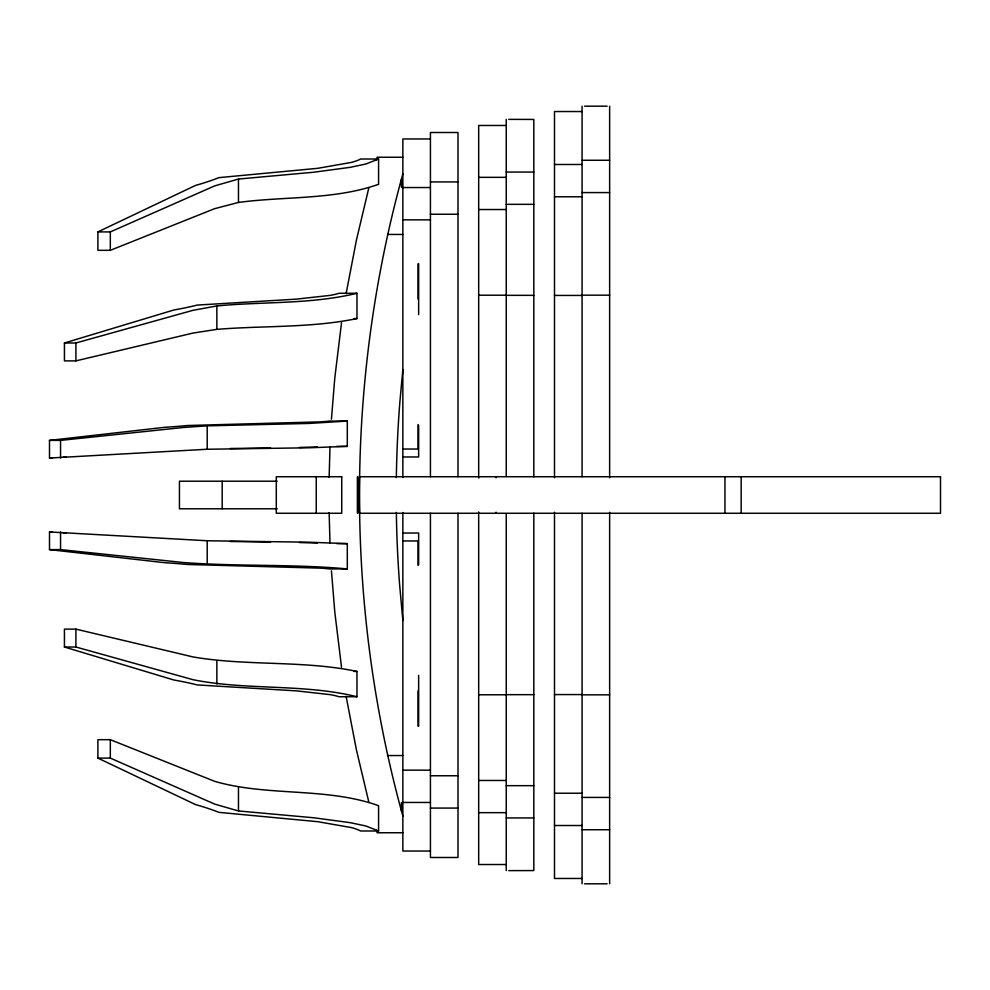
<?xml version="1.0" encoding="UTF-8"?>
<svg xmlns="http://www.w3.org/2000/svg" width="990" height="990" viewBox="0 0 990 990"><rect width="100%" height="100%" fill="white"/><g stroke="black" fill="none" stroke-linecap="round" stroke-linejoin="round"><path stroke-width="1.49" d="M329.15 477.39L329.992 446.75M331.44 419.178L334.806 377.821L341.538 322.678M402.856 369.53L399.886 401.792A1187.468 1187.468 0 0 0 396.346 477.551M346.104 293.733L356.45 239.964L368.899 187.58M402.856 173.894C345.04 382.858 345.04 607.142 402.856 816.107M376.373 160.009L377.14 157.249L402.856 157.249M495.52 513.265L496.077 512.214M378.576 159.006L365.854 164.018L350.299 167.322L313.657 172.235L238.466 179.042L214.644 185.91L110.323 231.908L97.899 231.908L97.899 250.322L110.323 250.322L214.644 208.667L238.466 202.443C284.798 196.181 334.001 200.054 378.576 184.301L378.576 159.006L360.62 159.006A96.995 15.729 0 0 1 351.549 162.385L317.79 168.312L218.877 177.643A387.956 62.915 0 0 1 195.438 185.452L97.899 231.908M356.969 293.263C311.343 304.425 263.365 301.48 216.86 305.947L193.038 310.303L75.896 342.986L64.424 342.986L64.424 360.88L75.896 360.88L193.038 333.061L216.86 329.361C263.414 325.537 311.046 328.098 356.969 318.57L356.969 293.263L339.013 293.263A95.807 9.912 0 0 1 330.004 295.404L296.196 299.153L197.27 305.069A383.613 39.699 0 0 1 173.832 310.006L64.424 342.986M347.304 421.072L309.053 423.435L207.207 425.849L183.373 427.482L60.551 440.389L49.5 440.389L49.5 458.048L207.207 449.25L309.053 447.789L347.304 446.366L347.304 421.072L329.348 421.072A95.127 3.725 0 0 1 320.376 421.864L187.617 425.514A381.113 14.924 0 0 1 164.142 427.371L49.5 440.389M49.5 458.048L52.557 457.838M63.261 457.095L66.318 456.885M317.369 446.96L299.425 447.455M430.427 138.959L402.856 138.959L402.856 477.489M270.567 447.963L230.237 448.507M506.249 864.53L478.677 864.53L478.677 511.954M582.071 111.536L554.499 111.536L554.499 477.737M584.583 106.19L607.142 106.19M508.761 119.369L533.82 119.431L533.82 476.809M582.071 160.269L609.642 160.269M554.499 164.488L582.071 164.488M506.249 172.062L533.82 172.062M478.677 177.334L506.249 177.334M430.427 181.925L457.999 181.925M402.856 187.543L430.427 187.543M582.071 192.58L609.642 192.58M554.499 196.775L582.071 196.775M506.249 204.336L533.82 204.336M478.677 209.534L506.249 209.534M430.427 214.236L457.999 214.236M402.856 219.842L430.427 219.842M387.511 234.444L402.856 234.444M478.677 295.218L506.249 295.218M582.071 295.169L609.642 295.169M506.249 295.329L533.82 295.329M554.499 295.428L582.071 295.428M353.975 318.57L356.969 318.57M336.835 446.366L347.304 446.366M402.856 449.027L418.028 449.027L418.028 424.537M402.856 456.972L418.646 456.972L418.646 425.391M357.749 513.265L357.749 476.735M277.212 481.214L179.438 481.214L179.438 508.786L277.212 508.786M49.5 531.952L207.207 540.75L309.053 542.211L347.304 543.634L347.304 568.928L329.348 568.928A95.127 3.725 0 0 0 320.376 568.136L187.617 564.486A381.113 14.924 0 0 0 164.142 562.629L49.5 549.611L49.5 531.952L52.557 532.162M402.856 533.028L418.646 533.028L418.646 564.609M402.856 540.973L418.028 540.973L418.028 565.463M336.835 543.634L347.304 543.634M49.5 549.611L60.551 549.611L183.373 562.518C237.909 566.651 292.817 563.892 347.304 568.928M75.896 629.12L64.424 629.12L64.424 647.015L173.832 679.994A383.613 39.699 0 0 1 197.27 684.932L296.196 690.847L330.004 694.609A95.807 9.912 0 0 1 339.013 696.737L356.969 696.737L356.969 671.43C303.126 660.12 247.141 666.233 193.038 656.939L75.896 629.12L75.896 647.015L193.038 679.697C246.943 690.587 303.423 683.471 356.969 696.737M64.424 647.015L75.896 647.015M353.975 671.43L356.969 671.43M506.249 694.671L533.82 694.671M554.499 694.572L582.071 694.572M478.677 694.782L506.249 694.782M582.071 694.832L609.642 694.832M110.323 739.679L97.899 739.679L97.899 758.093L195.438 804.548A387.956 62.915 0 0 1 218.877 812.357L317.79 821.688L351.549 827.615A96.995 15.729 0 0 1 360.62 830.994L378.576 830.994L378.576 805.699C326.106 786.914 267.82 796.764 214.644 781.333L110.323 739.679L110.323 758.093L214.644 804.09L238.466 810.959L313.657 817.765L350.299 822.678L365.854 825.982L378.576 830.994M387.511 755.556L402.856 755.556M97.899 758.093L110.323 758.093M402.856 770.158L430.427 770.158M430.427 775.764L457.999 775.764M478.677 780.466L506.249 780.466M506.249 785.664L533.82 785.664M554.499 793.225L582.071 793.225M582.071 797.42L609.642 797.42M402.856 802.457L430.427 802.457M430.427 808.075L457.999 808.075M478.677 812.666L506.249 812.666M506.249 817.938L533.82 817.938M554.499 825.512L582.071 825.512M582.071 829.731L609.642 829.731M402.856 832.751L377.14 832.751L376.373 829.991M508.761 870.631L533.82 870.569L533.82 513.191M584.583 883.81L607.142 883.81M582.071 878.464L554.499 878.464L554.499 512.263M506.249 125.47L478.677 125.47L478.677 478.046M230.237 541.493L270.567 542.037M299.425 542.545L317.369 543.04M430.427 851.041L402.856 851.041L402.856 512.511M63.261 532.905L66.318 533.115M495.52 476.735L496.077 477.786M368.899 802.42L356.45 750.036L346.104 696.267M341.538 667.322L334.806 612.179L331.44 570.822M402.856 620.47L399.552 583.939A1187.468 1187.468 0 0 1 396.346 512.424M329.992 543.25L329.15 512.61M741.176 476.735L741.176 513.265M724.94 476.735L724.94 513.265M609.642 106.227L609.642 477.737M609.642 512.263L609.642 883.773M582.071 106.227L582.071 476.735M582.071 513.265L582.071 883.773M506.249 119.431L506.249 476.178M506.249 513.822L506.249 870.569M457.999 476.735L457.999 132.512L430.427 132.512L430.427 476.735M457.999 513.265L457.999 857.488L430.427 857.488L430.427 513.265M418.646 263.637L418.646 314.61M418.646 675.39L418.646 726.363M418.028 263.823L418.028 299.091M418.028 690.909L418.028 726.177M401.482 179.042L401.482 187.457M401.482 802.543L401.482 810.959M357.39 476.735L357.39 513.265M316.256 476.735L316.256 513.265M238.466 179.042L238.466 202.443M238.466 787.557L238.466 810.959M222.181 481.214L222.181 508.786M216.86 305.947L216.86 329.361M216.86 660.639L216.86 684.053M207.207 425.849L207.207 449.25M207.207 540.75L207.207 564.152M110.323 231.908L110.323 250.322M75.896 342.986L75.896 360.88M60.551 440.389L60.551 458.048M60.551 531.952L60.551 549.611M341.736 476.735L276.284 476.735L276.284 513.265L341.736 513.265L341.736 476.735M940.5 476.735L359.494 476.735A958.728 849.952 -90 0 0 359.494 513.265L940.5 513.265L940.5 476.735"/></g></svg>
